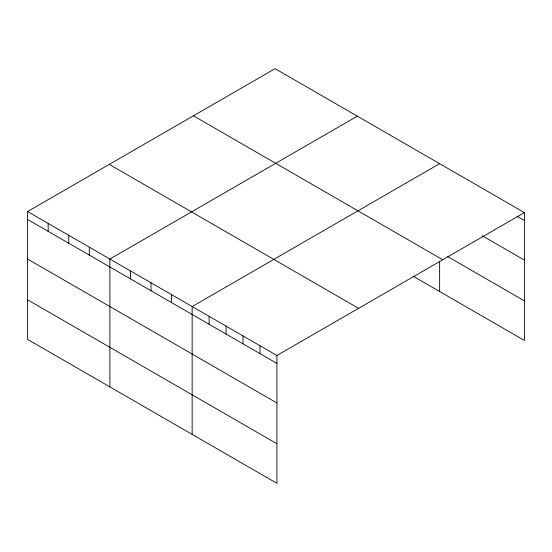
<?xml version="1.0" encoding="UTF-8"?>
<svg xmlns="http://www.w3.org/2000/svg" width="552" height="552" viewBox="0 0 552 552"><rect width="100%" height="100%" fill="white"/><g stroke="black" fill="none" stroke-linecap="round" stroke-linejoin="round"><path stroke-width="0.83" d="M276.918 402.988L276.918 355.488L27.6 211.547L27.6 339.39L276.918 483.331L276.918 402.988L27.6 259.047M413.186 276.241L524.4 340.453L524.4 212.61L275.082 68.669L27.6 211.547M357.358 116.168L109.876 259.047L109.876 386.89M439.633 163.668L192.151 306.553L192.151 434.396M276.918 355.488L524.4 212.61M517.031 216.28L524.4 220.538M482.386 235.849L524.4 260.109M447.741 256.618L524.4 300.881M193.414 115.816L442.732 259.757M109.268 164.399L358.586 308.34M27.6 219.475L276.918 363.416M27.6 299.819L276.918 443.76M439.633 261.4L439.633 291.511M259.964 345.704L259.964 353.625M243.011 335.913L243.011 343.841M226.058 326.128L226.058 334.05M209.105 316.337L209.105 324.265M171.582 294.671L171.582 302.599M151.013 282.796L151.013 290.725M130.445 270.922L130.445 278.85M89.307 247.172L89.307 255.1M68.738 235.297L68.738 243.225M48.169 223.422L48.169 231.35"/></g></svg>
